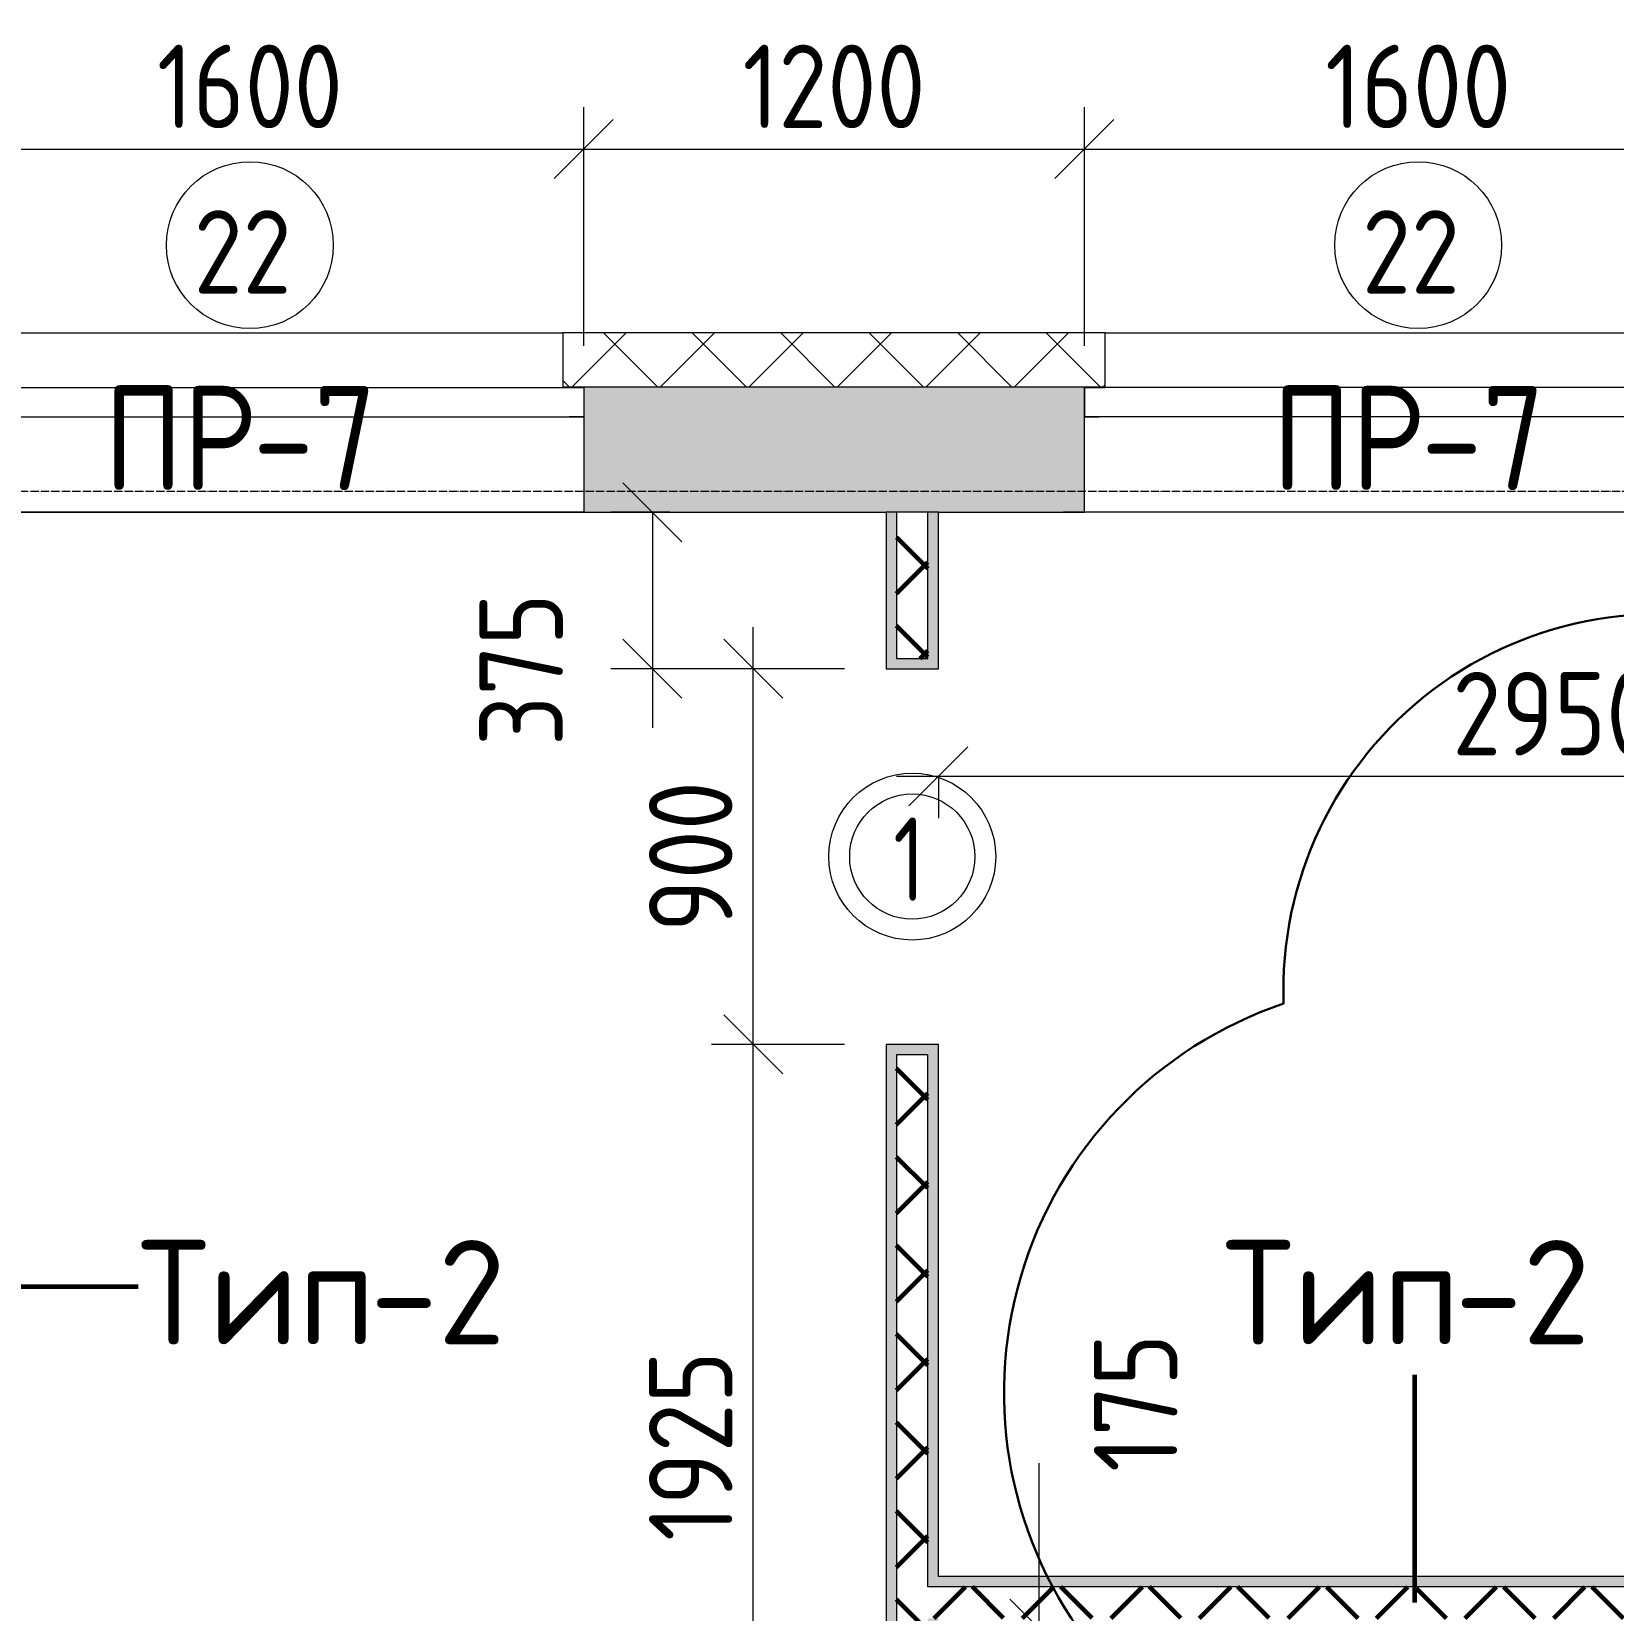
# Model space of a CAD drawing. Header units: millimetres. Extents: x -60946 to 138510, y -262288 to 24501.
# Drawn here: x 34886 to 38677, y -191905 to -188122 of the extents above; entities that cross this region are included whole.
import ezdxf

# ---------------------------------------------------------------- set-up
doc = ezdxf.new("R2010")
doc.units = ezdxf.units.MM
doc.linetypes.add('ADSK_Линия сетки', pattern=[25, 20, -2.5, 0, -2.5])
for name, color, linetype, lineweight in [('2)Тип-2', 3, 'Continuous', 60), ('_ Окна', 7, 'Continuous', 18), ('Марки', 7, 'Continuous', 20), ('Марки дверей', 7, 'Continuous', 20), ('Марки окон', 7, 'Continuous', 20), ('Окна', 7, 'Continuous', 9), ('Оси', 7, 'Continuous', 9), ('Размеры', 7, 'Continuous', 9), ('Стены внутренние', 7, 'Continuous', 18), ('Стены наружные', 7, 'Continuous', 18), ('Стены штриховка', 7, 'Continuous', 9)]:
    doc.layers.add(name, color=color, linetype=linetype, lineweight=lineweight)
doc.layers.add('2)Тип-4', color=7, linetype='Continuous', lineweight=30, true_color=0x0080c0)
doc.styles.add('GOST Common_2', font='', dxfattribs={"width": 0.9, "height": 250})
doc.styles.add('GOST Common_3', font='', dxfattribs={"width": 0.9, "height": 200})
doc.styles.add('GOST Common_4', font='', dxfattribs={"height": 250})
doc.styles.add('GOST Common_B', font='', dxfattribs={"width": 0.8, "height": 200})
doc.styles.get('GOST Common_2').set_extended_font_data('GOST Common')
doc.styles.get('GOST Common_3').set_extended_font_data('GOST Common')
doc.styles.get('GOST Common_4').set_extended_font_data('GOST Common')
doc.styles.get('GOST Common_B').set_extended_font_data('GOST Common', bold=True)
doc.dimstyles.new('ADSK_Основной_2_0', dxfattribs={"dimscale": 304.8, "dimtxt": 201.142999, "dimasz": 0.463911, "dimexe": 0.328084, "dimexo": 0.328084, "dimgap": 0.164042, "dimtad": 1, "dimdec": 3, "dimrnd": 0.001, "dimdsep": 46, "dimtxsty": 'GOST Common_3', "dimblk1": 'OBLIQUE', "dimblk2": 'OBLIQUE', "dimsah": 1, "dimcen": 0.09, "dimdle": 0.328084, "dimazin": 2, "dimtfac": 1, "dimtdec": 4, "dimtix": 1, "dimtmove": 0, "dimatfit": 3, "dimfxl": 1, "dimtvp": 1, "dimtolj": 1, "dimtzin": 0, "dimlwd": 20, "dimlwe": 20, "dimarcsym": 2})
doc.dimstyles.new('ADSK_Основной_2_0_1', dxfattribs={"dimscale": 304.8, "dimtxt": 201.142999, "dimasz": 0.463911, "dimexe": 0.328084, "dimexo": 0.328084, "dimgap": 0.164042, "dimtad": 1, "dimdec": 3, "dimrnd": 0.001, "dimdsep": 46, "dimtxsty": 'GOST Common_3', "dimblk1": 'OBLIQUE', "dimblk2": 'OBLIQUE', "dimsah": 1, "dimcen": 0.09, "dimdle": 0.328084, "dimazin": 2, "dimtfac": 1, "dimtdec": 4, "dimtix": 1, "dimtmove": 1, "dimatfit": 3, "dimfxl": 1, "dimtvp": 1, "dimtolj": 1, "dimtzin": 0, "dimlwd": 20, "dimlwe": 20, "dimarcsym": 2})
doc.dimstyles.new('ADSK_Основной_2_0_2', dxfattribs={"dimscale": 304.8, "dimtxt": 201.142999, "dimasz": 0.463911, "dimexe": 0.328084, "dimexo": 0.328084, "dimgap": 0.164042, "dimtad": 1, "dimdec": 3, "dimrnd": 0.001, "dimdsep": 46, "dimtxsty": 'GOST Common_3', "dimblk1": 'OBLIQUE', "dimblk2": 'OBLIQUE', "dimsah": 1, "dimcen": 0.09, "dimdle": 0.328084, "dimazin": 2, "dimtfac": 1, "dimtdec": 4, "dimtix": 1, "dimtmove": 0, "dimatfit": 3, "dimfxl": 1, "dimtvp": 1, "dimtolj": 1, "dimtzin": 0, "dimlwd": 20, "dimlwe": 20, "dimarcsym": 2})
pattern_1 = [(45, (9.36, -198628.46), (-106.066, 106.066), []), (135, (9.36, -198628.46), (-106.066, -106.066), [])]

# ---------------------------------------------------------------- blocks, each defined once
blk = doc.blocks.new('ОКНО L03 _2СТ_RS - ОК-5_1600х2000h-3556607-Кладочный план 4-го этажа')
at = {"layer": '_ Окна'}
for p, q in [((-838.1, -79), (761.9, -79)), ((-838.1, -149), (-838.1, -79)), ((-838.1, -79), (-803.1, -79)), ((-818.1, -79), (-38.1, -79)), ((-38.1, -79), (741.9, -79)), ((761.9, -79), (726.9, -79)), ((761.9, -149), (761.9, -79)), ((-838.1, -149), (761.9, -149)), ((-838.1, -149), (-833.1, -149)), ((-818.1, -149), (-38.1, -149)), ((-38.1, -149), (741.9, -149)), ((761.9, -149), (756.9, -149))]:
    blk.add_line(p, q, dxfattribs=at)
at = {"layer": 'Окна'}
blk.add_line((-888.1, 150), (811.9, 150), dxfattribs=at)
blk = doc.blocks.new('ОКНО L03 _2СТ_RS - ОК-5_1600х2000h-3556615-Кладочный план 4-го этажа')
at = {"layer": '_ Окна'}
for p, q in [((-838.1, 149), (761.9, 149)), ((-838.1, 149), (-838.1, 79)), ((-838.1, 149), (-833.1, 149)), ((-818.1, 149), (-38.1, 149)), ((-38.1, 149), (741.9, 149)), ((761.9, 149), (756.9, 149)), ((761.9, 149), (761.9, 79)), ((-838.1, 79), (761.9, 79)), ((-838.1, 79), (-803.1, 79)), ((-818.1, 79), (-38.1, 79)), ((-38.1, 79), (741.9, 79)), ((761.9, 79), (726.9, 79))]:
    blk.add_line(p, q, dxfattribs=at)
at = {"layer": 'Окна'}
blk.add_line((-888.1, -150), (811.9, -150), dxfattribs=at)
blk = doc.blocks.new('_Oblique')
at = {"color": 0, "linetype": 'ByBlock', "lineweight": -2}
blk.add_line((-0.5, -0.5), (0.5, 0.5), dxfattribs=at)
blk = doc.blocks.new('*D5925')
at = {"layer": 'Defpoints', "color": 0, "transparency": 16777216}
for p in [(36209.4, -188403), (34609.4, -188974.5), (36209.4, -188974.5)]:
    blk.add_point(p, dxfattribs=at)
at = {"layer": 'Размеры', "color": 0, "lineweight": 20, "transparency": 16777216}
for p, q in [((34609.4, -188874.5), (34609.4, -188303)), ((36209.4, -188874.5), (36209.4, -188303)), ((34509.4, -188403), (36309.4, -188403))]:
    blk.add_line(p, q, dxfattribs=at)
at = {"layer": 'Размеры', "color": 0, "lineweight": 20, "transparency": 16777216, "xscale": 141.4, "yscale": 141.4, "zscale": 141.4, "rotation": 180}
blk.add_blockref('_Oblique', (34609.4, -188403), dxfattribs=at)
at = {"layer": 'Размеры', "color": 0, "lineweight": 20, "transparency": 16777216, "xscale": 141.4, "yscale": 141.4, "zscale": 141.4}
blk.add_blockref('_Oblique', (36209.4, -188403), dxfattribs=at)
at = {"layer": 'Размеры', "color": 0, "lineweight": 9, "transparency": 16777216, "insert": (35409.4, -188253), "char_height": 200, "width": 560.473, "attachment_point": 5, "style": 'GOST Common_3'}
blk.add_mtext('\\A1;1600', dxfattribs=at)
blk = doc.blocks.new('*D5926')
at = {"layer": 'Defpoints', "color": 0, "transparency": 16777216}
for p in [(37409.4, -188403), (36209.4, -188974.5), (37409.4, -188974.5)]:
    blk.add_point(p, dxfattribs=at)
at = {"layer": 'Размеры', "color": 0, "lineweight": 20, "transparency": 16777216}
for p, q in [((36209.4, -188874.5), (36209.4, -188303)), ((37409.4, -188874.5), (37409.4, -188303)), ((36109.4, -188403), (37509.4, -188403))]:
    blk.add_line(p, q, dxfattribs=at)
at = {"layer": 'Размеры', "color": 0, "lineweight": 20, "transparency": 16777216, "xscale": 141.4, "yscale": 141.4, "zscale": 141.4, "rotation": 180}
blk.add_blockref('_Oblique', (36209.4, -188403), dxfattribs=at)
at = {"layer": 'Размеры', "color": 0, "lineweight": 20, "transparency": 16777216, "xscale": 141.4, "yscale": 141.4, "zscale": 141.4}
blk.add_blockref('_Oblique', (37409.4, -188403), dxfattribs=at)
at = {"layer": 'Размеры', "color": 0, "lineweight": 9, "transparency": 16777216, "insert": (36809.4, -188253), "char_height": 200, "width": 560.473, "attachment_point": 5, "style": 'GOST Common_3'}
blk.add_mtext('\\A1;1200', dxfattribs=at)
blk = doc.blocks.new('*D5927')
at = {"layer": 'Defpoints', "color": 0, "transparency": 16777216}
for p in [(39009.4, -188403), (37409.4, -188974.5), (39009.4, -188974.5)]:
    blk.add_point(p, dxfattribs=at)
at = {"layer": 'Размеры', "color": 0, "lineweight": 20, "transparency": 16777216}
for p, q in [((37409.4, -188874.5), (37409.4, -188303)), ((39009.4, -188874.5), (39009.4, -188303)), ((37309.4, -188403), (39109.4, -188403))]:
    blk.add_line(p, q, dxfattribs=at)
at = {"layer": 'Размеры', "color": 0, "lineweight": 20, "transparency": 16777216, "xscale": 141.4, "yscale": 141.4, "zscale": 141.4, "rotation": 180}
blk.add_blockref('_Oblique', (37409.4, -188403), dxfattribs=at)
at = {"layer": 'Размеры', "color": 0, "lineweight": 20, "transparency": 16777216, "xscale": 141.4, "yscale": 141.4, "zscale": 141.4}
blk.add_blockref('_Oblique', (39009.4, -188403), dxfattribs=at)
at = {"layer": 'Размеры', "color": 0, "lineweight": 9, "transparency": 16777216, "insert": (38209.4, -188253), "char_height": 200, "width": 560.473, "attachment_point": 5, "style": 'GOST Common_3'}
blk.add_mtext('\\A1;1600', dxfattribs=at)
blk = doc.blocks.new('*D6080')
at = {"layer": 'Defpoints', "color": 0, "transparency": 16777216}
for p in [(37059.4, -189806.1), (40009.4, -189806.1), (40009.4, -189906.1)]:
    blk.add_point(p, dxfattribs=at)
at = {"layer": 'Размеры', "color": 0, "lineweight": 20, "transparency": 16777216}
for p, q in [((36959.4, -189906.1), (40109.4, -189906.1)), ((37059.4, -189906.1), (37059.4, -190006.1)), ((40009.4, -189906.1), (40009.4, -190006.1))]:
    blk.add_line(p, q, dxfattribs=at)
at = {"layer": 'Размеры', "color": 0, "lineweight": 20, "transparency": 16777216, "xscale": 141.4, "yscale": 141.4, "zscale": 141.4, "rotation": 180}
blk.add_blockref('_Oblique', (37059.4, -189906.1), dxfattribs=at)
at = {"layer": 'Размеры', "color": 0, "lineweight": 20, "transparency": 16777216, "xscale": 141.4, "yscale": 141.4, "zscale": 141.4}
blk.add_blockref('_Oblique', (40009.4, -189906.1), dxfattribs=at)
at = {"layer": 'Размеры', "color": 0, "lineweight": 9, "transparency": 16777216, "insert": (38534.4, -189756.1), "char_height": 200, "width": 605.475, "attachment_point": 5, "style": 'GOST Common_3'}
blk.add_mtext('\\A1;2950', dxfattribs=at)
blk = doc.blocks.new('*D6094')
at = {"layer": 'Defpoints', "color": 0, "transparency": 16777216}
for p in [(37301.1, -191948.5), (37350.7, -191948.5), (38284.4, -192123.5)]:
    blk.add_point(p, dxfattribs=at)
at = {"layer": 'Размеры', "color": 0, "lineweight": 20, "transparency": 16777216}
for p, q in [((37301.1, -191948.5), (37301.1, -191552)), ((37250.7, -191948.5), (37201.1, -191948.5)), ((37301.1, -192223.5), (37301.1, -191948.5)), ((38184.4, -192123.5), (37201.1, -192123.5))]:
    blk.add_line(p, q, dxfattribs=at)
at = {"layer": 'Размеры', "color": 0, "lineweight": 20, "transparency": 16777216, "xscale": 141.4, "yscale": 141.4, "zscale": 141.4}
for p, rotation in [((37301.1, -191948.5), 90), ((37301.1, -192123.5), 270)]:
    blk.add_blockref('_Oblique', p, dxfattribs=dict(at, rotation=rotation))
at = {"layer": 'Размеры', "color": 0, "lineweight": 9, "transparency": 16777216, "insert": (37432.1, -191573.2), "char_height": 200, "width": 409.104, "attachment_point": 1, "rotation": 90, "line_spacing_factor": 1.022761, "style": 'GOST Common_3'}
blk.add_mtext('\\A1;175', dxfattribs=at)
blk = doc.blocks.new('*D6245')
at = {"layer": 'Defpoints', "color": 0, "transparency": 16777216}
for p in [(36615.9, -190548.5), (36934.4, -190548.5), (36934.4, -192473.5)]:
    blk.add_point(p, dxfattribs=at)
at = {"layer": 'Размеры', "color": 0, "lineweight": 20, "transparency": 16777216}
for p, q in [((36615.9, -192573.5), (36615.9, -190448.5)), ((36834.4, -190548.5), (36515.9, -190548.5)), ((36834.4, -192473.5), (36515.9, -192473.5))]:
    blk.add_line(p, q, dxfattribs=at)
at = {"layer": 'Размеры', "color": 0, "lineweight": 20, "transparency": 16777216, "xscale": 141.4, "yscale": 141.4, "zscale": 141.4}
for p, rotation in [((36615.9, -190548.5), 90), ((36615.9, -192473.5), 270)]:
    blk.add_blockref('_Oblique', p, dxfattribs=dict(at, rotation=rotation))
at = {"layer": 'Размеры', "color": 0, "lineweight": 9, "transparency": 16777216, "insert": (36465.9, -191511), "char_height": 200, "width": 560.473, "attachment_point": 5, "rotation": 90, "style": 'GOST Common_3'}
blk.add_mtext('\\A1;1925', dxfattribs=at)
blk = doc.blocks.new('*D6246')
at = {"layer": 'Defpoints', "color": 0, "transparency": 16777216}
for p in [(36615.9, -189648.5), (36934.4, -189648.5), (36934.4, -190548.5)]:
    blk.add_point(p, dxfattribs=at)
at = {"layer": 'Размеры', "color": 0, "lineweight": 20, "transparency": 16777216}
for p, q in [((36615.9, -190648.5), (36615.9, -189548.5)), ((36834.4, -189648.5), (36515.9, -189648.5)), ((36834.4, -190548.5), (36515.9, -190548.5))]:
    blk.add_line(p, q, dxfattribs=at)
at = {"layer": 'Размеры', "color": 0, "lineweight": 20, "transparency": 16777216, "xscale": 141.4, "yscale": 141.4, "zscale": 141.4}
for p, rotation in [((36615.9, -189648.5), 90), ((36615.9, -190548.5), 270)]:
    blk.add_blockref('_Oblique', p, dxfattribs=dict(at, rotation=rotation))
at = {"layer": 'Размеры', "color": 0, "lineweight": 9, "transparency": 16777216, "insert": (36465.9, -190098.5), "char_height": 200, "width": 454.106, "attachment_point": 5, "rotation": 90, "style": 'GOST Common_3'}
blk.add_mtext('\\A1;900', dxfattribs=at)
blk = doc.blocks.new('*D6247')
at = {"layer": 'Defpoints', "color": 0, "transparency": 16777216}
for p in [(36374.2, -189273.5), (36515.9, -189273.5), (36934.4, -189648.5)]:
    blk.add_point(p, dxfattribs=at)
at = {"layer": 'Размеры', "color": 0, "lineweight": 20, "transparency": 16777216}
for p, q in [((36415.9, -189273.5), (36274.2, -189273.5)), ((36374.2, -189273.5), (36374.2, -189748.5)), ((36834.4, -189648.5), (36274.2, -189648.5)), ((36374.2, -189648.5), (36374.2, -189789.9))]:
    blk.add_line(p, q, dxfattribs=at)
at = {"layer": 'Размеры', "color": 0, "lineweight": 20, "transparency": 16777216, "xscale": 141.4, "yscale": 141.4, "zscale": 141.4}
for p, rotation in [((36374.2, -189273.5), 90), ((36374.2, -189648.5), 270)]:
    blk.add_blockref('_Oblique', p, dxfattribs=dict(at, rotation=rotation))
at = {"layer": 'Размеры', "color": 0, "lineweight": 9, "transparency": 16777216, "insert": (35959.5, -189833.6), "char_height": 200, "width": 454.106, "attachment_point": 1, "rotation": 90, "line_spacing_factor": 1.022761, "style": 'GOST Common_3'}
blk.add_mtext('\\A1;375', dxfattribs=at)
blk = doc.blocks.new('М_двери1 - Марка экземпляра 2-3719212-Кладочный план 4-го этажа')
at = {"layer": 'Марки дверей'}
for radius in [2, 1.5]:
    blk.add_circle((0, 0), radius, dxfattribs=at)
blk = doc.blocks.new('М_окна1 - Маркировка типоразмера-1510237-Кладочный план 4-го этажа')
at = {"layer": 'Марки окон'}
blk.add_circle((0, 0), 2, dxfattribs=at)

msp = doc.modelspace()

# ---------------------------------------------------------------- hatches: boundary and pattern name
at = {"layer": '2)Тип-2'}
h = msp.add_hatch(color=256, dxfattribs=at)
h.paths.add_polyline_path([(36959.3615, -196023.4914), (37034.3615, -196023.4914), (37034.3615, -195998.4914), (36959.3615, -195998.4914), (36959.3615, -195798.4914), (36934.3615, -195798.4914), (36934.3615, -196023.4914)])
h.paths.add_polyline_path([(36959.3615, -194548.4914), (36959.3615, -193398.4914), (36934.3615, -193398.4914), (36934.3615, -194548.4914)])
h.paths.add_polyline_path([(36959.3615, -192448.4914), (36959.3615, -190573.4914), (36934.3615, -190573.4914), (36934.3615, -192448.4914)])
h.paths.add_polyline_path([(36959.3615, -189623.4914), (36959.3615, -189273.4914), (36934.3615, -189273.4914), (36934.3615, -189623.4914)])
h = msp.add_hatch(color=256, dxfattribs=at)
h.paths.add_polyline_path([(37059.3615, -196023.4914), (37059.3615, -195998.4914), (37034.3615, -195998.4914), (37034.3615, -196023.4914)])
h.paths.add_polyline_path([(37059.3615, -195923.4914), (37059.3615, -195773.4914), (36934.3615, -195773.4914), (36934.3615, -195798.4914), (37034.3615, -195798.4914), (37034.3615, -195923.4914)])
h.paths.add_polyline_path([(36934.3615, -194573.4914), (37059.3615, -194573.4914), (37059.3615, -193673.4914), (37034.3615, -193673.4914), (37034.3615, -194548.4914), (36934.3615, -194548.4914)])
h.paths.add_polyline_path([(37034.3615, -193623.4914), (37059.3615, -193623.4914), (37059.3615, -193498.4914), (37034.3615, -193498.4914)])
h.paths.add_polyline_path([(37034.3615, -193423.4914), (37059.3615, -193423.4914), (37059.3615, -193373.4914), (36934.3615, -193373.4914), (36934.3615, -193398.4914), (37034.3615, -193398.4914)])
h.paths.add_polyline_path([(36934.3615, -192473.4914), (37059.3615, -192473.4914), (37059.3615, -191923.4914), (37034.3615, -191923.4914), (37034.3615, -192448.4914), (36934.3615, -192448.4914)])
h.paths.add_polyline_path([(37059.3615, -191848.4914), (37059.3615, -190548.4914), (36934.3615, -190548.4914), (36934.3615, -190573.4914), (37034.3615, -190573.4914), (37034.3615, -191848.4914)])
h.paths.add_polyline_path([(37059.3615, -189648.4914), (37059.3615, -189273.4914), (37034.3615, -189273.4914), (37034.3615, -189623.4914), (36934.3615, -189623.4914), (36934.3615, -189648.4914)])
h = msp.add_hatch(dxfattribs=at)
h.set_pattern_fill('FP_4', color=256, style=0, pattern_type=2)
h.set_pattern_definition(pattern_1)
h.paths.add_polyline_path([(37034.3615, -195998.4914), (37034.3615, -195798.4914), (36959.3615, -195798.4914), (36959.3615, -195998.4914)])
h.paths.add_polyline_path([(36959.3615, -194548.4914), (37034.3615, -194548.4914), (37034.3615, -193398.4914), (36959.3615, -193398.4914), (36959.3615, -193681.6585)])
h.paths.add_polyline_path([(37034.3615, -192448.4914), (37034.3615, -190573.4914), (36959.3615, -190573.4914), (36959.3615, -192448.4914)])
h.paths.add_polyline_path([(36959.3615, -189623.4914), (37034.3615, -189623.4914), (37034.3615, -189273.4914), (36959.3615, -189273.4914), (36959.3615, -189448.4731)])
h = msp.add_hatch(dxfattribs=at)
h.set_pattern_fill('FP_4', color=256, style=0, pattern_type=2)
h.set_pattern_definition(pattern_1)
h.paths.add_polyline_path([(39284.3615, -191923.4914), (42009.3615, -191923.4914), (42009.3615, -191848.4914), (37034.3615, -191848.4914), (37034.3615, -191923.4914), (39184.5085, -191923.4914)])
h = msp.add_hatch(color=256, dxfattribs=at)
h.paths.add_polyline_path([(41247.1123, -191848.4914), (42009.3615, -191848.4914), (42009.3615, -191823.4914), (40059.3615, -191823.4914), (40059.3615, -191848.4914)])
h.paths.add_polyline_path([(38771.9878, -191848.4914), (40009.3615, -191848.4914), (40009.3615, -191823.4914), (37059.3615, -191823.4914), (37059.3615, -191848.4914), (37946.9463, -191848.4914)])
at = {"layer": 'Стены внутренние', "lineweight": 9}
h = msp.add_hatch(dxfattribs=at)
h.set_pattern_fill('FP_2', color=256, style=0, pattern_type=2)
h.set_pattern_definition([(45, (9.36, -198628.46), (84.18955, 308.69595), [396.875, -79.375, 3.353, -76.022])])
h.paths.add_polyline_path([(41809.3615, -189273.4914), (42009.3615, -189273.4914), (42009.3615, -188973.4914), (39009.3615, -188974.4914), (39009.3615, -189273.4914), (41759.3615, -189273.4914)])
h.paths.add_polyline_path([(31209.3615, -189273.4914), (31409.3615, -189273.4914), (31409.3615, -188974.4914), (30209.3615, -188974.4914), (30209.3615, -189273.4914), (31134.3615, -189273.4914)])
h.paths.add_polyline_path([(27484.3615, -189273.4914), (28609.3615, -189273.4914), (28609.3615, -188974.4914), (27009.3615, -188974.4914), (27009.3615, -189273.4914)])
h.paths.add_polyline_path([(33009.3615, -189273.4914), (34609.3615, -189273.4914), (34609.3615, -188974.4914), (33009.3615, -188974.4914)])
h.paths.add_polyline_path([(36209.3615, -189273.4914), (37409.3615, -189273.4914), (37409.3615, -188974.4914), (36209.3615, -188974.4914)])
h.paths.add_polyline_path([(22434.3615, -189273.4914), (22609.3615, -189273.4914), (22609.3615, -188974.4914), (21009.3615, -188974.4914), (21009.3615, -189273.4914)])
h.paths.add_polyline_path([(24209.3615, -189273.4914), (25409.3615, -189273.4914), (25409.3615, -188974.4914), (24209.3615, -188974.4914)])
h.paths.add_polyline_path([(15609.3615, -189273.4914), (16609.3615, -189273.4914), (16609.3615, -188974.4914), (12609.3615, -188973.4914), (12609.3615, -189273.4914), (15584.3615, -189273.4914)])
h.paths.add_polyline_path([(19409.3615, -189273.4914), (19409.3615, -188974.4914), (18209.3615, -188974.4914), (18209.3615, -189273.4914), (19034.3615, -189273.4914)])
at = {"layer": 'Стены наружные', "lineweight": 9}
h = msp.add_hatch(dxfattribs=at)
h.set_pattern_fill('FP_4', color=256, style=0, pattern_type=2)
h.set_pattern_definition(pattern_1)
h.paths.add_polyline_path([(41829.3615, -188973.4914), (41829.3615, -188843.4914), (38959.3615, -188843.4914), (38959.3615, -188973.4914), (41247.1123, -188973.4914)])
h.paths.add_polyline_path([(31459.3615, -188973.4914), (31459.3615, -188843.4914), (30159.3615, -188843.4914), (30159.3615, -188973.4914)])
h.paths.add_polyline_path([(34659.3615, -188973.4914), (34659.3615, -188843.4914), (32959.3615, -188843.4914), (32959.3615, -188973.4914), (32996.6974, -188973.4914)])
h.paths.add_polyline_path([(36296.8633, -188973.4914), (37459.3615, -188973.4914), (37459.3615, -188843.4914), (36159.3615, -188843.4914), (36159.3615, -188973.4914)])
h.paths.add_polyline_path([(24159.3615, -188973.4914), (25459.3615, -188973.4914), (25459.3615, -188843.4914), (24159.3615, -188843.4914)])
h.paths.add_polyline_path([(20959.3615, -188973.4914), (22659.3615, -188973.4914), (22659.3615, -188843.4914), (20959.3615, -188843.4914)])
h.paths.add_polyline_path([(28659.3615, -188973.4914), (28659.3615, -188843.4914), (26959.3615, -188843.4914), (26959.3615, -188973.4914)])
h.paths.add_polyline_path([(19459.3615, -188973.4914), (19459.3615, -188843.4914), (18159.3615, -188843.4914), (18159.3615, -188973.4914)])
h.paths.add_polyline_path([(16495.8676, -188973.4914), (16659.3615, -188973.4914), (16659.3615, -188843.4914), (12789.3615, -188843.4914), (12789.3615, -188973.4914), (13195.7017, -188973.4914)])

# ---------------------------------------------------------------- linework, layer by layer
at = {"layer": '2)Тип-2'}
for p, q in [((34471.8615, -191128.4657), (35141.8149, -191128.4657)), ((38201.3655, -191885.9914), (38201.3655, -191339.9657))]:
    msp.add_line(p, q, dxfattribs=at)
at = {"layer": '2)Тип-4', "color": 5}
msp.add_lwpolyline([(36143.4925, -196368.6952, -0.52056705), (36752.4971, -194301.4981, -0.52056705), (37431.4374, -191996.9126, -0.52056705), (37886.9018, -190450.8907, -0.52056705), (39065.7283, -189560.8387, -0.52056705), (40823.9923, -189489.2062, -0.52056705), (43314.7662, -189387.7309, -0.52056705), (43341.1922, -191300.7673, -0.52056705), (43225.3794, -193183.2132, -0.52056705), (43061.281, -195850.5037, -0.52056705), (42044.8806, -196648.6586, -0.52056705), (40011.6257, -196552.2005, -0.52056705), (38652.3476, -196487.716, -0.52056705)], format="xyb", close=True, dxfattribs=at)
at = {"layer": 'Оси', "linetype": 'ADSK_Линия сетки', "lineweight": 5}
msp.add_line((62563.3938, -189223.4914), (-25230.7352, -189223.4914), dxfattribs=at)
at = {"layer": 'Стены внутренние', "lineweight": 5}
for p, q in [((36159.3615, -188973.4914), (36159.3615, -188974.4914)), ((36159.3615, -188974.4914), (36209.3615, -188974.4914)), ((36209.3615, -188974.4914), (36209.3615, -189273.4914)), ((37409.3615, -189273.4914), (37409.3615, -188974.4914)), ((37409.3615, -188974.4914), (37459.3615, -188974.4914)), ((37459.3615, -188974.4914), (37459.3615, -188973.4914)), ((36209.3615, -189273.4914), (34609.3615, -189273.4914)), ((36209.3615, -189273.4914), (36934.3615, -189273.4914)), ((36934.3615, -189273.4914), (36934.3615, -189648.4914)), ((37059.3615, -189273.4914), (37409.3615, -189273.4914)), ((37059.3615, -189648.4914), (37059.3615, -189273.4914)), ((39009.3615, -189273.4914), (37409.3615, -189273.4914)), ((36934.3615, -189648.4914), (37059.3615, -189648.4914)), ((36934.3615, -190548.4914), (36934.3615, -192473.4914)), ((37059.3615, -190548.4914), (36934.3615, -190548.4914)), ((37059.3615, -191823.4914), (37059.3615, -190548.4914)), ((40009.3615, -191823.4914), (37059.3615, -191823.4914))]:
    msp.add_line(p, q, dxfattribs=at)
at = {"layer": 'Стены наружные', "lineweight": 9}
for p, q in [((34659.3615, -188843.4914), (36159.3615, -188843.4914)), ((37459.3615, -188843.4914), (36159.3615, -188843.4914)), ((36159.3615, -188843.4914), (36159.3615, -188973.4914)), ((37459.3615, -188973.4914), (37459.3615, -188843.4914)), ((37459.3615, -188843.4914), (38959.3615, -188843.4914))]:
    msp.add_line(p, q, dxfattribs=at)
at = {"layer": 'Стены штриховка', "lineweight": 9}
for p, q in [((37459.3615, -188973.4914), (36159.3615, -188973.4914)), ((37059.3615, -189273.4914), (36934.3615, -189273.4914)), ((36959.3615, -189273.4914), (36959.3615, -189623.4914)), ((37034.3615, -189623.4914), (37034.3615, -189273.4914)), ((36959.3615, -189623.4914), (37034.3615, -189623.4914)), ((36959.3615, -190573.4914), (36959.3615, -192448.4914)), ((37034.3615, -190573.4914), (36959.3615, -190573.4914)), ((37034.3615, -191848.4914), (37034.3615, -190573.4914)), ((42009.3615, -191848.4914), (37034.3615, -191848.4914))]:
    msp.add_line(p, q, dxfattribs=at)

# ---------------------------------------------------------------- block references
at = {"layer": 'Марки дверей', "xscale": 99.99999999999993, "yscale": 99.99999999999993, "zscale": 99.99999999999993}
msp.add_blockref('М_двери1 - Марка экземпляра 2-3719212-Кладочный план 4-го этажа', (36996.8615, -190098.4914), dxfattribs=at)
at = {"layer": 'Марки окон', "lineweight": 9, "xscale": 99.99999999999993, "yscale": 99.99999999999993, "zscale": 99.99999999999993}
for p in [(35409.3615, -188633.4914), (38209.3615, -188633.4914)]:
    msp.add_blockref('М_окна1 - Маркировка типоразмера-1510237-Кладочный план 4-го этажа', p, dxfattribs=at)
at = {"layer": 'Окна'}
msp.add_blockref('ОКНО L03 _2СТ_RS - ОК-5_1600х2000h-3556615-Кладочный план 4-го этажа', (35447.4615, -189123.4914), dxfattribs=at)
at = {"layer": 'Окна', "lineweight": 9, "rotation": 180}
msp.add_blockref('ОКНО L03 _2СТ_RS - ОК-5_1600х2000h-3556607-Кладочный план 4-го этажа', (38171.2615, -189123.4914), dxfattribs=at)

# ---------------------------------------------------------------- texts
at = {"layer": '2)Тип-2', "color": 116, "lineweight": 9, "true_color": 0x008040, "char_height": 250, "attachment_point": 1, "style": 'GOST Common_4'}
for s, insert, width in [('Тип', (35141.8149, -191017.5387), 673.4175), ('-2', (35697.4399, -191017.5387), 432.91125), ('Тип', (37741.3655, -191017.5387), 673.4175), ('-2', (38296.9905, -191017.5387), 432.91125)]:
    msp.add_mtext(s, dxfattribs=dict(at, insert=insert, width=width))
at = {"layer": 'Марки', "lineweight": 9, "char_height": 250, "attachment_point": 1, "style": 'GOST Common_2'}
for s, insert, width in [('ПР', (35059.4307, -188970.5103), 432.91125), ('-7', (35416.6182, -188970.5103), 389.620125), ('ПР', (37859.4307, -188970.5103), 432.91125), ('-7', (38216.6182, -188970.5103), 389.620125)]:
    msp.add_mtext(s, dxfattribs=dict(at, insert=insert, width=width))
at = {"layer": 'Марки дверей', "lineweight": 5, "insert": (36951.2041, -190004.8325), "char_height": 200, "width": 102.616, "attachment_point": 1, "style": 'GOST Common_B'}
msp.add_mtext('\\fGOST Common|b1|i0|c204|p34|;\\W.8;1', dxfattribs=at)
at = {"layer": 'Марки окон', "lineweight": 5, "char_height": 200, "width": 317.46825, "attachment_point": 1, "style": 'GOST Common_3'}
for insert in [(35274.8041, -188549.7061), (38074.8041, -188549.7061)]:
    msp.add_mtext('22', dxfattribs=dict(at, insert=insert))

# ---------------------------------------------------------------- dimensions: what is measured, and where the dimension line sits
at = {"layer": 'Размеры', "lineweight": 9}
for base, p1, p2, dimstyle, override, picture, middle in [((36209.3615, -188402.9949), (34609.3615, -188974.4914), (36209.3615, -188974.4914), 'ADSK_Основной_2_0_1', {"dimpost": '<>', "dimfxl": 1600}, '*D5925', (35409.3615, -188252.9949)), ((37409.3615, -188402.9949), (36209.3615, -188974.4914), (37409.3615, -188974.4914), 'ADSK_Основной_2_0_1', {"dimpost": '<>', "dimfxl": 1200}, '*D5926', (36809.3615, -188252.9949)), ((39009.3615, -188402.9949), (37409.3615, -188974.4914), (39009.3615, -188974.4914), 'ADSK_Основной_2_0_1', {"dimpost": '<>', "dimfxl": 1600}, '*D5927', (38209.3615, -188252.9949)), ((40009.3615, -189906.1054), (37059.3615, -189806.1205), (40009.3615, -189806.1205), 'ADSK_Основной_2_0_2', {"dimpost": '<>', "dimfxl": 2950}, '*D6080', (38534.3615, -189756.1054))]:
    dim = msp.add_linear_dim(base=base, p1=p1, p2=p2, dimstyle=dimstyle, override=override, dxfattribs=at)
    dim.commit()
    dim.dimension.update_dxf_attribs({"geometry": picture, "text_midpoint": middle})
for base, p1, p2, override, picture, middle in [((36374.2483, -189273.4914), (36934.3615, -189648.4914), (36515.9308, -189273.4914), {"dimpost": '<>', "dimfxl": 561.880116}, '*D6247', (36092.8197, -189789.8914)), ((37301.1131, -191948.4914), (38284.3615, -192123.4914), (37350.714, -191948.4914), {"dimpost": '<>', "dimfxl": 949.906636}, '*D6094', (37565.3988, -191551.9891))]:
    dim = msp.add_linear_dim(base=base, p1=p1, p2=p2, angle=90, dimstyle='ADSK_Основной_2_0', override=override, dxfattribs=at)
    dim.commit()
    dim.dimension.update_dxf_attribs({"geometry": picture, "text_midpoint": middle, "dimtype": 160, "text_rotation": 90})
for base, p1, p2, override, picture, middle in [((36615.9157, -189648.4914), (36934.3615, -190548.4914), (36934.3615, -189648.4914), {"dimpost": '<>', "dimfxl": 900}, '*D6246', (36465.9157, -190098.4914)), ((36615.9157, -190548.4914), (36934.3615, -192473.4914), (36934.3615, -190548.4914), {"dimpost": '<>', "dimfxl": 1925}, '*D6245', (36465.9157, -191510.9914))]:
    dim = msp.add_linear_dim(base=base, p1=p1, p2=p2, angle=90, dimstyle='ADSK_Основной_2_0_2', override=override, dxfattribs=at)
    dim.commit()
    dim.dimension.update_dxf_attribs({"geometry": picture, "text_midpoint": middle})

doc.saveas('drawing.dxf')
